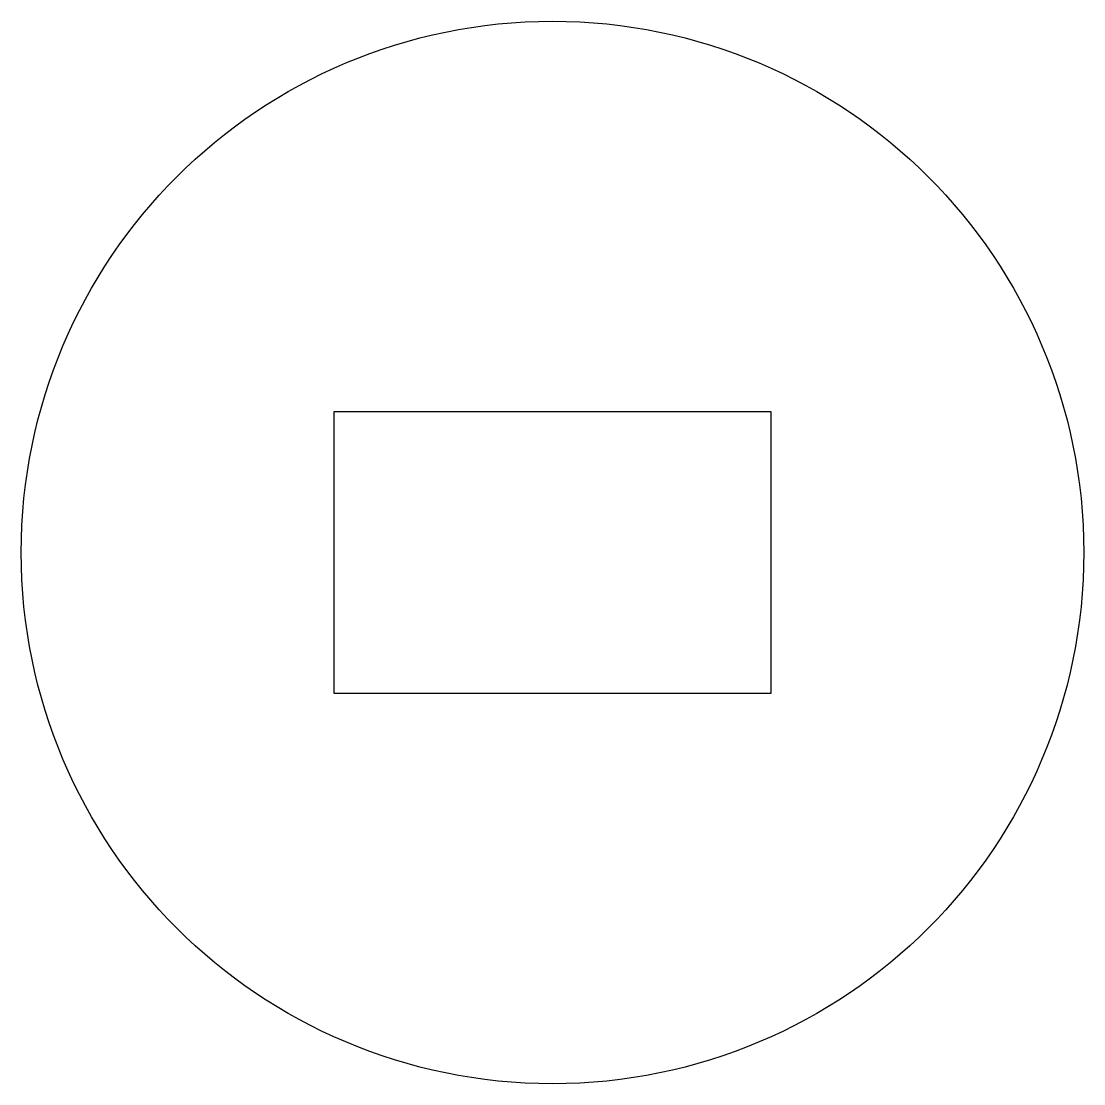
# Model space of a CAD drawing. Header units: millimetres. Extents: x 9.47 to 16.27, y 290.15 to 296.95.
import ezdxf

# ---------------------------------------------------------------- set-up
doc = ezdxf.new("R2010")
doc.units = ezdxf.units.MM
doc.layers.add('Drill_Bottom', color=7, linetype='Continuous')
doc.layers.add('Top_Silk', color=7, linetype='Continuous')

msp = doc.modelspace()

# ---------------------------------------------------------------- linework, layer by layer
at = {"layer": 'Drill_Bottom', "color": 7, "linetype": 'Continuous'}
msp.add_circle((12.8697, 293.5515), 3.4, dxfattribs=at)
at = {"layer": 'Top_Silk', "color": 7, "linetype": 'Continuous'}
for p, q in [((11.4697, 294.4515), (11.4697, 292.6515)), ((14.2697, 294.4515), (11.4697, 294.4515)), ((14.2697, 292.6515), (14.2697, 294.4515)), ((11.4697, 292.6515), (14.2697, 292.6515))]:
    msp.add_line(p, q, dxfattribs=at)

doc.saveas('drawing.dxf')
